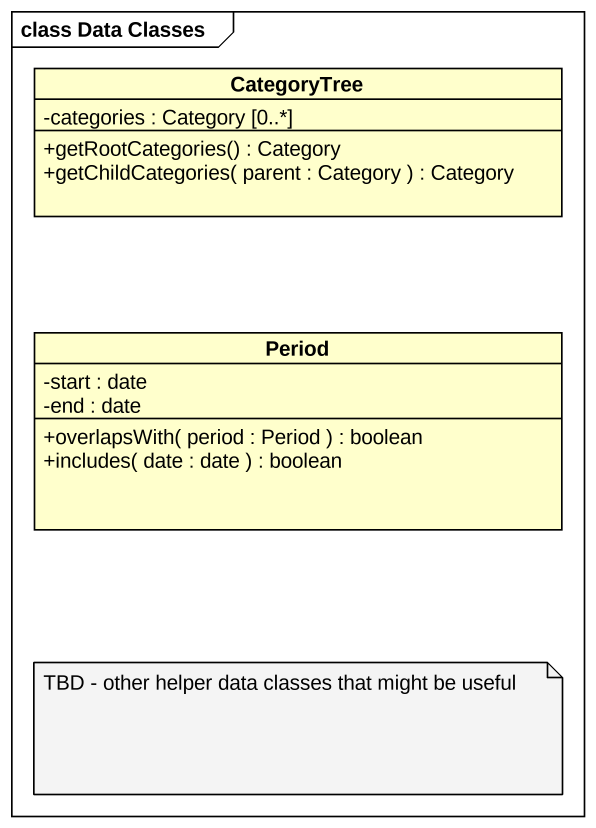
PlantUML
@startuml
mainframe class Data Classes
hide circle
hide empty members
skinparam classAttributeIconSize 0
class CategoryTree {
  -categories : Category [0..*]
  +getRootCategories() : Category
  +getChildCategories( parent : Category ) : Category
}
class Period {
  -start : date
  -end : date
  +overlapsWith( period : Period ) : boolean
  +includes( date : date ) : boolean
}
note as N1
  TBD - other helper data classes that might be useful
end note
@enduml
